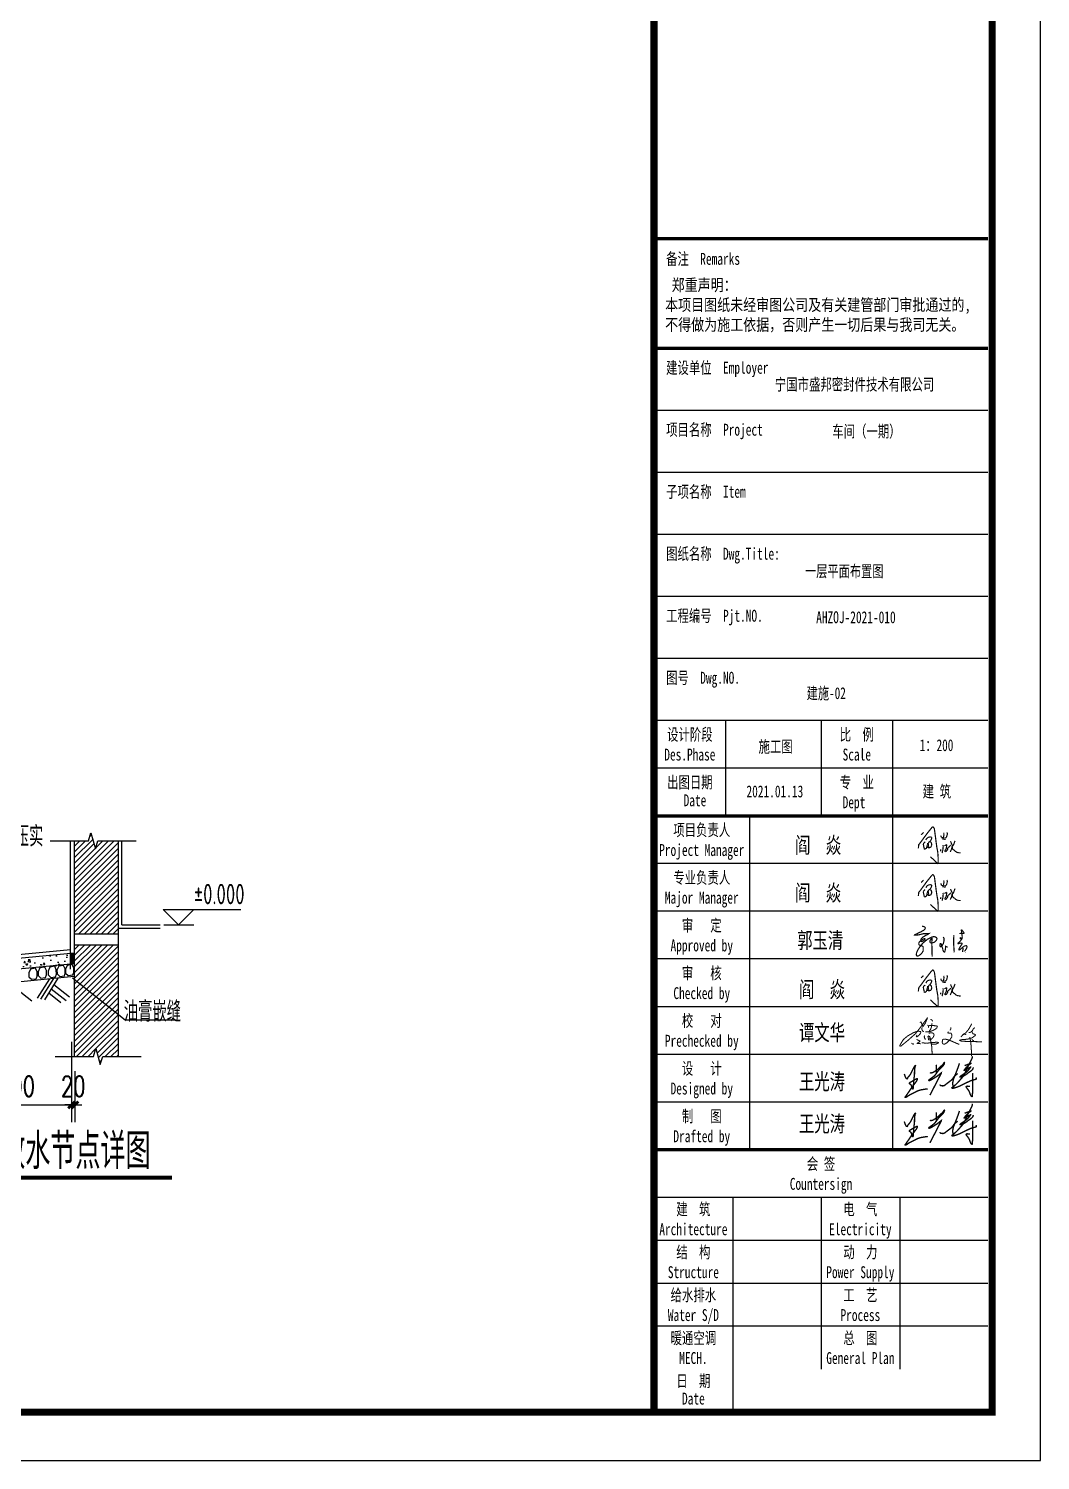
# Model space of a CAD drawing. Extents: x -89996 to 1006241, y -2176 to 440573.
# Drawn here: x 208965 to 238643, y 190896 to 232896 of the extents above; entities that cross this region are included whole.
import ezdxf
from ezdxf.enums import TextEntityAlignment as Align

# ---------------------------------------------------------------- set-up
doc = ezdxf.new("R2010")
doc.units = 0
doc.header["$LTSCALE"] = 1000
doc.header["$MEASUREMENT"] = 0
for name, color, linetype in [('002', 3, 'Continuous'), ('AXIS', 3, 'Continuous'), ('PUB_TITLE', 4, 'Continuous'), ('TEXT', 7, 'Continuous'), ('图框文字', 120, 'Continuous')]:
    doc.layers.add(name, color=color, linetype=linetype)
doc.styles.add('_gyy_title_ST', font='', dxfattribs={"width": 0.8})
doc.styles.add('_TCH_DIM_T3', font='SIMPLEX', dxfattribs={"width": 0.705882, "bigfont": 'GBCBIG'})
doc.styles.add('TSSD_Norm', font='tssdeng.shx', dxfattribs={"bigfont": 'hztxt.shx'})
doc.styles.get('_gyy_title_ST').set_extended_font_data('SimSun')
doc.dimstyles.new('TCH-200-1', dxfattribs={"dimtxt": 595, "dimasz": 200, "dimexe": 500, "dimexo": 600, "dimgap": 252.5, "dimtad": 1, "dimdec": 0, "dimzin": 0, "dimdsep": 46, "dimtxsty": '_TCH_DIM_T3', "dimblk": 'ARCHTICK', "dimcen": 0.09, "dimclrd": 3, "dimclre": 3, "dimclrt": 7, "dimazin": 2, "dimtfac": 1, "dimtdec": 0, "dimtix": 1, "dimtmove": 2, "dimatfit": 3, "dimfxl": 0, "dimtolj": 1, "dimtzin": 0, "dimarcsym": 0})

# ---------------------------------------------------------------- blocks, each defined once
blk = doc.blocks.new('_ArchTick')
at = {"color": 0, "linetype": 'ByBlock', "const_width": 0.4}
blk.add_lwpolyline([(-0.5, -0.5), (0.5, 0.5)], dxfattribs=at)
blk = doc.blocks.new('*D216')
at = {"color": 3, "linetype": 'ByBlock', "lineweight": -2, "transparency": 16777216}
for p, q in [((207000, 203169), (207000, 200821)), ((210223, 203169), (210223, 200821)), ((207000, 201321), (210223, 201321))]:
    blk.add_line(p, q, dxfattribs=at)
at = {"layer": 'Defpoints', "color": 0, "linetype": 'ByBlock', "transparency": 16777216}
for p in [(207000, 203769), (210223, 203769), (210223, 201321)]:
    blk.add_point(p, dxfattribs=at)
at = {"color": 3, "linetype": 'ByBlock', "lineweight": -2, "transparency": 16777216, "xscale": 200, "yscale": 200, "zscale": 200, "rotation": 180}
blk.add_blockref('_ArchTick', (207000, 201321), dxfattribs=at)
at = {"color": 3, "linetype": 'ByBlock', "lineweight": -2, "transparency": 16777216, "xscale": 200, "yscale": 200, "zscale": 200}
blk.add_blockref('_ArchTick', (210223, 201321), dxfattribs=at)
at = {"color": 7, "linetype": 'ByBlock', "transparency": 16777216, "insert": (208611, 201871), "char_height": 595, "attachment_point": 5, "style": '_TCH_DIM_T3'}
blk.add_mtext('\\A1;800', dxfattribs=at)
blk = doc.blocks.new('*D217')
at = {"layer": 'AXIS', "color": 3, "lineweight": -2, "transparency": 16777216}
for p, q in [((210223, 202314), (210223, 200821)), ((210321, 202314), (210321, 200821)), ((210223, 201321), (210023, 201321)), ((210321, 201321), (210223, 201321)), ((210321, 201321), (210521, 201321))]:
    blk.add_line(p, q, dxfattribs=at)
at = {"layer": 'Defpoints', "color": 0, "transparency": 16777216}
for p in [(210223, 202914), (210321, 202914), (210223, 201321)]:
    blk.add_point(p, dxfattribs=at)
at = {"layer": 'AXIS', "color": 3, "lineweight": -2, "transparency": 16777216, "xscale": 200, "yscale": 200, "zscale": 200}
blk.add_blockref('_ArchTick', (210223, 201321), dxfattribs=at)
at = {"layer": 'AXIS', "color": 3, "lineweight": -2, "transparency": 16777216, "xscale": 200, "yscale": 200, "zscale": 200, "rotation": 180}
blk.add_blockref('_ArchTick', (210321, 201321), dxfattribs=at)
at = {"layer": 'AXIS', "color": 7, "transparency": 16777216, "insert": (210272, 201871), "char_height": 595, "attachment_point": 5, "style": '_TCH_DIM_T3'}
blk.add_mtext('\\A1;20', dxfattribs=at)
blk = doc.blocks.new('asdf')
at = {"color": 2, "lineweight": 25, "const_width": 25}
for points in [[(2531310, 1895199), (2531428, 1895348)], [(2531428, 1895348), (2531455, 1895365)], [(2531455, 1895365), (2531480, 1895318)], [(2531180, 1895021), (2531310, 1895199)], [(2531201, 1895196), (2531253, 1895242)], [(2531288, 1895046), (2531245, 1895006)], [(2531301, 1895084), (2531314, 1895109)], [(2531314, 1895109), (2531322, 1895121)], [(2531322, 1895121), (2531341, 1895136)], [(2531341, 1895136), (2531372, 1895148)], [(2531345, 1894996), (2531367, 1895042)], [(2531367, 1895042), (2531382, 1895054)], [(2531372, 1895148), (2531403, 1895151)], [(2531382, 1895054), (2531401, 1895042)], [(2531407, 1895082), (2531389, 1895056)], [(2531401, 1895042), (2531414, 1895027)], [(2531403, 1895151), (2531421, 1895140)], [(2531423, 1895114), (2531407, 1895082)], [(2531421, 1895140), (2531423, 1895114)], [(2531480, 1895318), (2531529, 1894945)], [(2531612, 1895178), (2531630, 1895135)], [(2531630, 1895135), (2531645, 1895132)], [(2531645, 1895132), (2531659, 1895133)], [(2531658, 1895106), (2531656, 1895092)], [(2531671, 1895149), (2531658, 1895106)], [(2531671, 1895106), (2531703, 1895096)], [(2531681, 1895194), (2531671, 1895149)], [(2531677, 1895238), (2531681, 1895194)], [(2531712, 1895127), (2531687, 1895132)], [(2531703, 1895096), (2531716, 1895110)], [(2531734, 1895144), (2531712, 1895127)], [(2531744, 1895184), (2531734, 1895144)], [(2531740, 1895244), (2531751, 1895233)], [(2531751, 1895205), (2531744, 1895184)], [(2531751, 1895233), (2531751, 1895205)], [(2531817, 1895058), (2531855, 1894974)], [(2531912, 1895067), (2531878, 1894974)], [(2531144, 1894910), (2531152, 1894991)], [(2531152, 1894991), (2531180, 1895021)], [(2531245, 1895006), (2531261, 1894932)], [(2531261, 1894932), (2531271, 1894889)], [(2531271, 1894889), (2531288, 1894893)], [(2531288, 1894893), (2531319, 1894920)], [(2531319, 1894920), (2531321, 1894951)], [(2531321, 1894951), (2531334, 1894984)], [(2531338, 1894938), (2531326, 1894956)], [(2531334, 1894984), (2531336, 1895022)], [(2531346, 1894925), (2531338, 1894938)], [(2531339, 1894936), (2531360, 1894945)], [(2531387, 1894925), (2531346, 1894925)], [(2531360, 1894945), (2531351, 1894996)], [(2531409, 1894940), (2531387, 1894925)], [(2531421, 1894971), (2531409, 1894940)], [(2531414, 1895027), (2531422, 1895000)], [(2531422, 1895000), (2531421, 1894971)], [(2531529, 1894945), (2531550, 1894833)], [(2531550, 1894833), (2531558, 1894732)], [(2531610, 1894887), (2531611, 1894847)], [(2531658, 1894880), (2531641, 1894811)], [(2531664, 1894948), (2531658, 1894880)], [(2531661, 1894978), (2531664, 1894948)], [(2531690, 1894965), (2531741, 1894991)], [(2531728, 1894906), (2531694, 1894847)], [(2531694, 1894847), (2531720, 1894839)], [(2531720, 1894839), (2531758, 1894885)], [(2531741, 1894991), (2531728, 1894906)], [(2531758, 1894919), (2531804, 1894953)], [(2531758, 1894885), (2531758, 1894919)], [(2531804, 1894953), (2531821, 1894982)], [(2531835, 1894880), (2531810, 1894836)], [(2531845, 1894919), (2531835, 1894880)], [(2531855, 1894974), (2531845, 1894919)], [(2531855, 1894949), (2531853, 1894942)], [(2531853, 1894942), (2531864, 1894888)], [(2531878, 1894974), (2531855, 1894949)], [(2531862, 1894897), (2531907, 1894859)], [(2531907, 1894859), (2531945, 1894828)], [(2531945, 1894828), (2531993, 1894816)], [(2531993, 1894816), (2532034, 1894816)], [(2531555, 1894585), (2531397, 1894735)], [(2531558, 1894626), (2531555, 1894585)], [(2531558, 1894732), (2531558, 1894626)]]:
    blk.add_lwpolyline(points, dxfattribs=at)
blk = doc.blocks.new('wfadf')
at = {"color": 2, "lineweight": 25, "const_width": 25}
for points in [[(2531221, 1893280), (2531268, 1893267), (2531280, 1893258), (2531285, 1893250), (2531289, 1893239), (2531287, 1893226), (2531279, 1893214), (2531266, 1893200), (2531240, 1893184), (2531192, 1893157), (2531155, 1893142), (2531122, 1893123), (2531089, 1893107), (2531063, 1893096), (2531061, 1893091), (2531109, 1893090), (2531136, 1893095), (2531162, 1893099), (2531182, 1893103), (2531204, 1893109), (2531229, 1893116), (2531261, 1893123), (2531306, 1893123), (2531348, 1893125), (2531368, 1893126), (2531354, 1893113), (2531289, 1893081), (2531258, 1893060), (2531236, 1893048), (2531213, 1893026), (2531203, 1893014), (2531197, 1892999), (2531197, 1892980), (2531197, 1892967), (2531201, 1892959), (2531209, 1892956), (2531223, 1892960), (2531255, 1892976), (2531265, 1892983), (2531278, 1892994), (2531283, 1893005), (2531283, 1893010), (2531280, 1893016), (2531268, 1893016), (2531256, 1893014), (2531231, 1892999), (2531206, 1892983), (2531187, 1892967), (2531163, 1892946), (2531155, 1892932), (2531152, 1892912), (2531156, 1892892), (2531169, 1892880), (2531194, 1892873), (2531218, 1892866), (2531239, 1892852), (2531246, 1892838), (2531245, 1892809), (2531246, 1892782), (2531243, 1892758), (2531229, 1892732), (2531210, 1892706), (2531188, 1892686), (2531165, 1892668), (2531149, 1892657), (2531130, 1892654), (2531116, 1892655), (2531107, 1892664), (2531102, 1892674), (2531102, 1892689), (2531104, 1892708), (2531111, 1892733), (2531129, 1892774), (2531149, 1892807), (2531168, 1892837), (2531190, 1892865), (2531212, 1892893), (2531255, 1892938), (2531298, 1892974), (2531333, 1893002), (2531366, 1893021), (2531413, 1893044), (2531436, 1893054), (2531455, 1893058), (2531478, 1893058), (2531506, 1893051), (2531525, 1893038), (2531531, 1893026), (2531534, 1893013), (2531528, 1892997), (2531522, 1892981), (2531502, 1892960), (2531479, 1892944), (2531442, 1892928), (2531413, 1892927), (2531395, 1892933), (2531387, 1892949), (2531386, 1892964), (2531390, 1892977), (2531398, 1892992), (2531412, 1893015), (2531422, 1893021), (2531431, 1893022), (2531425, 1892920), (2531430, 1892817), (2531432, 1892667), (2531432, 1892642)], [(2531661, 1893048), (2531679, 1893035), (2531682, 1893015), (2531680, 1892967), (2531667, 1892912), (2531644, 1892876), (2531631, 1892856), (2531618, 1892849), (2531606, 1892849), (2531599, 1892860), (2531598, 1892890), (2531603, 1892914), (2531616, 1892915), (2531626, 1892898), (2531636, 1892856), (2531655, 1892804), (2531659, 1892776), (2531664, 1892764), (2531672, 1892749), (2531680, 1892740), (2531686, 1892737), (2531691, 1892736), (2531697, 1892739), (2531704, 1892762), (2531713, 1892817), (2531715, 1892846), (2531715, 1892856), (2531741, 1892842), (2531758, 1892842)], [(2531889, 1893096), (2531883, 1892990), (2531884, 1892899), (2531891, 1892801), (2531895, 1892727)], [(2531999, 1892940), (2531975, 1892927)], [(2532033, 1892977), (2531999, 1892940)], [(2532003, 1893125), (2532035, 1893127)], [(2532019, 1893041), (2532060, 1893017)], [(2532020, 1893041), (2532019, 1893034), (2532020, 1893030), (2532021, 1893025), (2532022, 1893021), (2532024, 1893017), (2532028, 1893015), (2532030, 1893014), (2532052, 1893011), (2532057, 1893011)], [(2532060, 1893017), (2532033, 1892977)], [(2532035, 1893127), (2532056, 1893125)], [(2532045, 1893207), (2532044, 1893200)], [(2532044, 1893200), (2532056, 1893113)], [(2532059, 1893195), (2532045, 1893207)], [(2532056, 1893125), (2532090, 1893125)], [(2532056, 1893113), (2532062, 1893074)], [(2532064, 1893030), (2532057, 1893011)], [(2532075, 1893175), (2532059, 1893195)], [(2532062, 1893074), (2532064, 1893030)], [(2532091, 1893154), (2532075, 1893175)], [(2532090, 1893125), (2532105, 1893125)], [(2532105, 1893125), (2532091, 1893154)], [(2531975, 1892927), (2531970, 1892912)], [(2531970, 1892912), (2531986, 1892913)], [(2531986, 1892913), (2531999, 1892914)], [(2531992, 1892787), (2531992, 1892776)], [(2531992, 1892776), (2531999, 1892774)], [(2531996, 1892806), (2531992, 1892787)], [(2532021, 1892847), (2531996, 1892806)], [(2531999, 1892914), (2532006, 1892916)], [(2531999, 1892774), (2532017, 1892789)], [(2532006, 1892916), (2532021, 1892922)], [(2532017, 1892789), (2532063, 1892827)], [(2532021, 1892922), (2532026, 1892925)], [(2532055, 1892899), (2532021, 1892847)], [(2532026, 1892925), (2532030, 1892927)], [(2532030, 1892927), (2532039, 1892927)], [(2532039, 1892927), (2532055, 1892923)], [(2532055, 1892923), (2532063, 1892920)], [(2532064, 1892913), (2532055, 1892899)], [(2532063, 1892920), (2532064, 1892913)], [(2532063, 1892827), (2532100, 1892857)], [(2532085, 1892819), (2532074, 1892766), (2532074, 1892741), (2532074, 1892734)], [(2532100, 1892857), (2532115, 1892866)], [(2532119, 1892759), (2532108, 1892755)], [(2532115, 1892866), (2532132, 1892870)], [(2532129, 1892774), (2532119, 1892759)], [(2532133, 1892737), (2532125, 1892733)], [(2532150, 1892805), (2532129, 1892774)], [(2532132, 1892870), (2532148, 1892870)], [(2532148, 1892870), (2532160, 1892865)], [(2532164, 1892834), (2532150, 1892805)], [(2532160, 1892865), (2532166, 1892855)], [(2532166, 1892855), (2532164, 1892834)]]:
    blk.add_lwpolyline(points, dxfattribs=at)
blk = doc.blocks.new('zsdgs dfg')
at = {"layer": '002', "color": 2, "const_width": 30}
for points in [[(6512232.28, 493974.28), (6512075, 493756.04)], [(6512165.4, 493809.16), (6512232.28, 493974.28)], [(6511803.16, 493523.72), (6511868.12, 493553.16)], [(6511868.12, 493553.16), (6511964.6, 493576.84)], [(6511949.08, 493590.92), (6511876.28, 493502.28)], [(6512075, 493756.04), (6511949.08, 493590.92)], [(6511964.6, 493576.84), (6512035.32, 493565)], [(6512004.12, 493822.92), (6512039.64, 493850.44)], [(6512039.32, 493549.32), (6512017.56, 493502.12)], [(6512035.32, 493565), (6512039.32, 493549.32)], [(6512039.64, 493850.44), (6512094.68, 493706.92)], [(6512071.8, 493689), (6512063.96, 493636.04)], [(6512063.96, 493636.04), (6512071, 493603.4)], [(6512071, 493603.4), (6512084.92, 493583.88)], [(6512084.92, 493583.88), (6512112.92, 493564.52)], [(6512094.68, 493706.92), (6512165.4, 493809.16)], [(6512112.92, 493564.52), (6512126.2, 493566.76)], [(6512196.28, 493559.88), (6512163.96, 493561.16)], [(6512278.36, 493561.16), (6512196.28, 493559.88)], [(6512231, 493757.64), (6512259.64, 493726.44)], [(6512259.64, 493726.44), (6512253.4, 493699.08)], [(6512253.4, 493699.08), (6512255.96, 493674.28)], [(6512264.6, 493732.68), (6512290.68, 493743.88)], [(6512315.64, 493627.08), (6512270.84, 493563.56)], [(6512351.64, 493583.56), (6512278.36, 493561.16)], [(6512290.68, 493743.88), (6512379, 493742.6)], [(6512341.72, 493685.48), (6512315.64, 493627.08)], [(6512318.04, 493920.36), (6512376.6, 493889.32)], [(6512361.56, 493807.24), (6512341.72, 493685.48)], [(6512442.52, 493625.8), (6512351.64, 493583.56)], [(6512377.72, 493878.12), (6512366.52, 493864.52)], [(6512376.6, 493889.32), (6512377.72, 493878.12)], [(6512379, 493742.6), (6512497.24, 493730.28)], [(6512494.68, 493663.08), (6512442.52, 493625.8)], [(6512507.16, 493692.84), (6512494.68, 493663.08)], [(6512497.24, 493730.28), (6512520.76, 493714.12)], [(6512520.76, 493714.12), (6512507.16, 493692.84)], [(6512843.96, 493563.88), (6512812.44, 493531.24)], [(6512909.24, 493631.88), (6512880.44, 493599.08)], [(6512906.52, 493688.04), (6512909.24, 493631.88)], [(6513416.76, 493617.16), (6513340.12, 493524.52)], [(6513453.08, 493675.72), (6513416.76, 493617.16)], [(6513425.08, 493534.6), (6513477.56, 493540.52)], [(6513519.64, 493794.6), (6513453.08, 493675.72)], [(6513477.56, 493540.52), (6513531.96, 493586.92)], [(6513523.96, 493564.84), (6513544.12, 493504.36)], [(6513531.96, 493586.92), (6513568.28, 493649.48)], [(6513568.28, 493649.48), (6513604.6, 493679.72)], [(6511421.56, 493152.04), (6511447.16, 493205.16)], [(6511423.64, 493140.2), (6511421.56, 493152.04)], [(6511451.16, 493138.28), (6511423.64, 493140.2)], [(6511447.16, 493205.16), (6511490.52, 493277.96)], [(6511502.2, 493181.48), (6511451.16, 493138.28)], [(6511490.52, 493277.96), (6511531.8, 493338.92)], [(6511659.64, 493309.32), (6511502.2, 493181.48)], [(6511531.8, 493338.92), (6511657.72, 493443.08)], [(6511657.72, 493443.08), (6511803.16, 493523.72)], [(6511771.8, 493409.64), (6511659.64, 493309.32)], [(6511765.72, 493230.76), (6511799, 493199.88)], [(6511876.28, 493502.28), (6511771.8, 493409.64)], [(6511799, 493199.88), (6511836.12, 493206.12)], [(6511899.64, 493409.64), (6511911.48, 493443.08)], [(6511942.84, 493421.48), (6511899.64, 493409.64)], [(6511911.48, 493443.08), (6511929.08, 493464.68)], [(6511911.48, 493335.72), (6512020.12, 493283.88)], [(6512020.12, 493283.88), (6511916.44, 493217.32)], [(6511916.44, 493217.32), (6511978.2, 493221)], [(6512017.56, 493502.12), (6511942.84, 493421.48)], [(6511978.2, 493221), (6512030.04, 493211.08)], [(6512056.92, 493242.92), (6512190.68, 493224.84)], [(6512142.84, 493452.04), (6512135.32, 493409.64)], [(6512135.32, 493409.64), (6512146.52, 493373.48)], [(6512146.52, 493373.48), (6512163.96, 493341)], [(6512163.96, 493341), (6512186.52, 493344.84)], [(6512190.68, 493224.84), (6512346.36, 493242.92)], [(6512261.4, 493437.16), (6512238.84, 493437.16)], [(6512238.84, 493437.16), (6512247.64, 493407.24)], [(6512247.64, 493407.24), (6512247.64, 493365.96)], [(6512247.64, 493365.96), (6512277.56, 493368.52)], [(6512255.16, 493351.08), (6512278.84, 493368.52)], [(6512256.44, 493322.28), (6512255.16, 493351.08)], [(6512273.88, 493321.16), (6512256.44, 493322.28)], [(6512306.36, 493410.92), (6512261.4, 493437.16)], [(6512265.08, 493520.68), (6512357.56, 493529.48)], [(6512320.12, 493327.4), (6512273.88, 493321.16)], [(6512277.56, 493368.52), (6512312.6, 493371.08)], [(6512278.84, 493368.52), (6512305.08, 493392.2)], [(6512305.08, 493392.2), (6512306.36, 493410.92)], [(6512312.6, 493371.08), (6512327.48, 493361)], [(6512327.48, 493361), (6512313.88, 493329.8)], [(6512313.88, 493329.8), (6512325.08, 493287.4)], [(6512352.44, 493358.6), (6512320.12, 493327.4)], [(6512325.08, 493287.4), (6512350.2, 493145.16)], [(6512378.2, 493201), (6512340.28, 493210.92)], [(6512346.36, 493242.92), (6512505.88, 493256.84)], [(6512350.2, 493145.16), (6512366.2, 492891.72)], [(6512396.12, 493397.16), (6512352.44, 493358.6)], [(6512357.56, 493529.48), (6512379.96, 493521.96)], [(6512463.96, 493194.92), (6512378.2, 493201)], [(6512379.96, 493521.96), (6512403.64, 493508.2)], [(6512418.68, 493457.16), (6512396.12, 493397.16)], [(6512403.64, 493508.2), (6512422.36, 493478.28)], [(6512422.36, 493478.28), (6512418.68, 493457.16)], [(6512531.8, 493230.92), (6512463.96, 493194.92)], [(6512505.88, 493256.84), (6512559.8, 493240.84)], [(6512559.8, 493240.84), (6512531.8, 493230.92)], [(6512656.6, 493254.76), (6512663, 493286.28)], [(6512665.4, 493230.92), (6512656.6, 493254.76)], [(6512663, 493286.28), (6512665.4, 493325.16)], [(6512665.4, 493325.16), (6512690.52, 493345.32)], [(6512674.2, 493212.04), (6512665.4, 493230.92)], [(6512696.92, 493198.28), (6512674.2, 493212.04)], [(6512690.52, 493345.32), (6512733.24, 493345.32)], [(6512718.2, 493198.28), (6512696.92, 493198.28)], [(6512743.32, 493207.08), (6512718.2, 493198.28)], [(6512733.24, 493345.32), (6512792.44, 493336.52)], [(6512798.68, 493243.56), (6512743.32, 493207.08)], [(6512792.44, 493336.52), (6512889.24, 493305.16)], [(6512846.52, 493291.24), (6512798.68, 493243.56)], [(6512812.44, 493531.24), (6512850.2, 493522.44)], [(6512877.88, 493323.88), (6512846.52, 493291.24)], [(6512850.2, 493522.44), (6512925.56, 493513.64)], [(6512913.08, 493376.68), (6512877.88, 493323.88)], [(6512889.24, 493305.16), (6513123, 493203.24)], [(6512938.2, 493413.16), (6512913.08, 493376.68)], [(6512925.56, 493513.64), (6512929.4, 493493.64)], [(6512929.4, 493493.64), (6512938.2, 493453.32)], [(6512938.2, 493453.32), (6512938.2, 493413.16)], [(6513123, 493203.24), (6513158.2, 493193.32)], [(6513227.48, 493330.92), (6513154.84, 493308.68)], [(6513154.84, 493308.68), (6513225.4, 493284.52)], [(6513200.92, 493405.48), (6513281.72, 493502.28)], [(6513265.56, 493473.96), (6513200.92, 493405.48)], [(6513225.4, 493284.52), (6513356.6, 493280.52)], [(6513386.84, 493342.92), (6513227.48, 493330.92)], [(6513340.12, 493524.52), (6513265.56, 493473.96)], [(6513281.72, 493502.28), (6513356.28, 493478.12)], [(6513356.6, 493280.52), (6513816.44, 493266.28)], [(6513517.88, 493377.32), (6513386.84, 493342.92)], [(6513457.4, 493407.08), (6513491.64, 493237.8)], [(6513491.64, 493237.8), (6513509.88, 492967.08)], [(6513614.68, 493447.88), (6513517.88, 493377.32)], [(6513566.36, 493298.6), (6513517.88, 493337)], [(6513544.12, 493504.36), (6513612.76, 493484.04)], [(6513582.52, 493274.44), (6513566.36, 493298.6)], [(6513816.44, 493266.28), (6513582.52, 493274.44)], [(6513612.76, 493484.04), (6513632.92, 493472.04)], [(6513632.92, 493472.04), (6513614.68, 493447.88)], [(6513509.88, 492967.08), (6513509.88, 492854.28)]]:
    blk.add_lwpolyline(points, dxfattribs=at)
blk = doc.blocks.new('A$C64BF1F61')
at = {"color": 2, "lineweight": 25, "const_width": 50}
for points in [[(23, 882), (34, 855), (43, 833), (50, 814), (56, 799), (60, 787), (64, 777), (67, 768), (70, 760), (73, 754), (76, 747), (79, 741), (83, 735), (86, 730), (90, 726), (94, 721), (99, 717), (103, 714), (108, 710), (113, 708), (117, 705), (122, 704), (126, 703), (130, 703), (133, 704), (136, 705), (139, 708), (141, 711), (143, 715), (144, 719), (146, 723), (148, 728), (149, 733), (151, 738), (154, 743), (156, 748), (159, 754), (163, 759), (167, 765), (172, 772), (177, 778), (183, 785), (190, 793), (197, 801), (205, 810), (212, 819), (220, 828), (227, 837), (234, 847), (241, 857), (247, 867), (253, 877), (259, 888), (265, 899), (271, 910), (276, 921), (282, 933), (288, 945), (295, 957), (301, 970), (308, 983), (315, 996), (322, 1009), (329, 1023), (336, 1036), (343, 1050), (350, 1063), (357, 1077), (363, 1090), (370, 1102), (376, 1114), (382, 1126), (388, 1136), (394, 1145), (399, 1154), (404, 1161), (408, 1168), (413, 1173), (417, 1178), (420, 1182), (423, 1185), (426, 1188), (428, 1189), (431, 1191), (432, 1191), (434, 1192), (435, 1191), (436, 1191), (437, 1190), (437, 1190), (437, 1189), (437, 1188), (437, 1186), (437, 1185), (436, 1183), (435, 1181), (434, 1178), (433, 1175), (432, 1171), (430, 1167), (428, 1162), (427, 1157), (425, 1151), (423, 1145), (421, 1138), (420, 1131), (418, 1123), (416, 1115), (415, 1107), (413, 1098), (412, 1089), (410, 1079), (409, 1070), (408, 1060), (406, 1050), (405, 1040), (404, 1030), (403, 1021), (403, 1011), (402, 1001), (402, 992), (401, 983), (401, 975), (401, 966), (400, 958), (400, 950), (400, 942), (400, 933), (400, 925), (400, 917), (400, 908), (400, 899), (400, 890), (400, 880), (399, 869), (398, 858), (397, 847), (396, 834), (395, 821), (393, 807), (391, 792), (389, 776), (387, 760), (385, 742), (382, 723), (380, 704), (378, 684), (375, 663), (373, 642), (371, 622), (369, 603), (368, 584), (366, 567), (365, 552), (365, 538), (364, 525), (364, 513), (363, 503), (363, 493), (363, 483), (362, 474), (362, 465), (362, 457), (361, 448), (361, 440), (360, 432), (360, 424), (359, 417), (359, 410), (359, 404), (358, 398), (358, 392), (357, 387), (357, 382), (357, 377), (356, 373), (356, 369), (355, 366), (355, 363), (355, 360), (354, 358), (354, 355), (353, 353), (352, 350), (351, 347), (350, 345), (349, 342), (348, 339), (346, 337), (344, 335), (342, 333), (340, 332), (337, 332), (334, 332), (331, 334), (327, 336), (324, 338), (320, 341), (317, 345), (314, 348), (311, 352), (308, 356), (306, 359), (304, 363), (303, 367), (301, 372), (300, 377), (298, 383), (297, 390), (296, 398), (294, 406), (293, 415), (291, 424), (290, 432), (288, 441), (286, 449), (284, 456), (282, 463), (280, 468), (278, 473), (276, 477), (273, 481), (270, 484), (268, 487), (265, 490), (262, 493), (259, 496), (255, 498), (252, 501), (248, 504), (245, 506), (241, 509), (237, 512), (233, 514), (229, 517), (225, 519), (222, 522), (219, 525), (216, 528), (214, 531), (213, 535), (213, 539), (213, 542), (215, 547), (218, 551), (222, 556), (228, 561), (234, 567), (243, 573), (252, 579), (263, 586), (275, 593), (288, 600), (301, 607), (314, 614), (327, 621), (339, 628), (350, 634), (361, 640), (371, 646), (380, 651), (389, 656), (399, 662), (408, 667), (417, 672), (426, 677), (435, 682), (445, 687), (454, 692), (463, 696), (471, 700), (478, 703), (485, 706), (491, 708), (495, 709), (499, 709), (502, 708), (504, 707), (505, 704), (505, 700), (505, 695), (503, 688), (501, 681), (499, 672), (495, 663), (491, 653), (486, 643), (481, 632), (475, 620), (467, 609), (460, 597), (451, 586), (443, 574), (433, 562), (424, 550), (414, 537), (404, 525), (394, 512), (384, 499), (374, 486), (364, 474), (354, 461), (344, 448), (335, 436), (326, 423), (317, 411), (309, 399), (300, 386), (291, 372), (281, 357), (270, 341), (258, 323), (244, 302), (229, 280), (212, 255), (194, 229), (176, 203), (158, 178), (141, 153), (125, 131), (111, 111), (99, 94), (89, 80), (82, 68), (75, 59), (70, 52), (66, 47), (63, 42), (61, 39), (59, 36), (57, 33), (56, 31), (55, 30), (55, 28), (56, 27), (57, 26), (59, 26), (62, 25), (66, 25), (70, 25), (75, 25), (80, 26), (85, 27), (91, 28), (96, 30), (102, 32), (107, 35), (112, 39), (117, 42), (122, 46), (128, 50), (133, 54), (139, 59), (144, 63), (150, 67), (156, 71), (163, 76), (169, 80), (176, 85), (183, 89), (190, 93), (198, 98), (206, 102), (215, 107), (223, 112), (233, 117), (242, 122), (252, 127), (263, 132), (274, 137), (285, 143), (297, 149), (309, 155), (322, 161), (335, 167), (348, 174), (361, 181), (375, 188), (389, 196), (403, 203), (417, 211), (431, 218), (444, 226), (457, 232), (469, 239), (481, 245), (492, 250), (503, 255), (513, 260), (524, 264), (534, 268), (545, 272), (555, 275), (566, 279), (578, 282), (590, 286), (602, 289), (614, 292), (627, 295), (640, 298), (654, 301), (667, 303), (681, 306), (695, 308), (708, 310), (722, 312), (734, 314), (746, 316), (758, 318), (768, 320), (778, 322), (788, 323), (796, 325), (805, 326), (813, 328), (821, 328), (829, 329), (838, 329), (846, 329), (854, 329), (861, 327), (868, 325), (873, 321), (877, 316), (879, 310)], [(961, 926), (988, 922), (1013, 922), (1034, 924), (1052, 928), (1069, 934), (1083, 941), (1096, 948), (1108, 956), (1119, 963), (1130, 969), (1140, 975), (1150, 981), (1159, 987), (1168, 993), (1177, 998), (1186, 1004), (1195, 1010), (1205, 1017), (1214, 1023), (1222, 1030), (1231, 1037), (1240, 1044), (1248, 1051), (1257, 1059), (1265, 1066), (1272, 1074), (1280, 1081), (1288, 1089), (1297, 1098), (1306, 1106), (1315, 1115), (1325, 1124), (1337, 1134), (1348, 1144), (1360, 1154), (1373, 1165), (1384, 1175), (1396, 1185), (1407, 1194), (1416, 1203), (1425, 1212), (1432, 1220), (1438, 1227), (1444, 1234), (1449, 1241), (1453, 1248), (1457, 1254), (1461, 1261), (1465, 1267), (1469, 1273), (1473, 1279), (1477, 1284), (1481, 1289), (1484, 1294), (1488, 1297), (1491, 1300), (1494, 1302), (1496, 1302), (1498, 1301), (1499, 1300), (1500, 1297), (1501, 1292), (1500, 1287), (1499, 1280), (1497, 1272), (1494, 1262), (1490, 1252), (1485, 1240), (1479, 1228), (1471, 1214), (1461, 1200), (1450, 1185), (1437, 1170), (1422, 1154), (1406, 1138), (1390, 1121), (1373, 1105), (1356, 1089), (1340, 1073), (1324, 1057), (1310, 1042), (1296, 1027), (1283, 1012), (1271, 998), (1260, 984), (1249, 970), (1239, 956), (1229, 942), (1219, 927), (1209, 913), (1198, 899), (1188, 884), (1177, 870), (1166, 856), (1154, 842), (1141, 828), (1127, 814), (1113, 801), (1098, 788), (1082, 775), (1067, 763), (1052, 752), (1037, 741), (1022, 731), (1008, 721), (995, 712), (983, 704), (972, 696), (961, 688), (952, 681), (944, 675), (937, 668), (931, 662), (927, 657), (924, 652), (922, 647), (922, 644), (924, 641), (927, 639), (931, 638), (937, 638), (945, 639), (954, 641), (963, 644), (974, 647), (985, 652), (996, 657), (1007, 662), (1018, 668), (1029, 674), (1040, 681), (1052, 688), (1063, 695), (1076, 703), (1088, 711), (1102, 720), (1116, 729), (1131, 738), (1147, 748), (1163, 758), (1179, 767), (1194, 777), (1210, 787), (1224, 797), (1238, 806), (1251, 816), (1264, 825), (1276, 834), (1287, 843), (1298, 851), (1308, 860), (1318, 868), (1328, 876), (1337, 883), (1346, 891), (1355, 898), (1363, 905), (1370, 911), (1376, 917), (1382, 922), (1386, 925), (1385, 918), (1372, 891), (1343, 833), (1293, 736), (1217, 589), (1110, 382), (966, 106)], [(1187, 1218), (1191, 1211), (1195, 1202), (1198, 1192), (1200, 1182), (1202, 1171), (1203, 1159), (1204, 1148), (1204, 1136), (1205, 1125), (1205, 1114), (1205, 1103), (1205, 1093), (1205, 1082), (1205, 1071), (1204, 1060), (1204, 1048), (1203, 1036), (1203, 1022), (1202, 1007), (1201, 991), (1200, 971), (1199, 949), (1197, 923), (1196, 894)], [(2526, 1534), (2524, 1510), (2519, 1485), (2511, 1459), (2500, 1432), (2488, 1404), (2474, 1376), (2460, 1349), (2445, 1321), (2431, 1294), (2418, 1267), (2405, 1241), (2392, 1215), (2379, 1189), (2367, 1163), (2355, 1137), (2343, 1112), (2331, 1086), (2320, 1061), (2308, 1037), (2297, 1013), (2287, 991), (2278, 971), (2269, 952), (2261, 935), (2254, 921), (2248, 909), (2243, 899), (2238, 891), (2234, 883), (2230, 876), (2227, 870), (2223, 864), (2219, 857), (2215, 851), (2211, 844), (2206, 837), (2202, 830), (2197, 822), (2193, 815), (2188, 807), (2183, 799), (2177, 791), (2172, 784), (2167, 776), (2161, 768), (2156, 761), (2150, 754), (2144, 747), (2139, 740), (2133, 733), (2126, 727), (2120, 720), (2113, 712), (2105, 704), (2097, 694), (2087, 684), (2077, 672), (2067, 659), (2055, 644), (2042, 629), (2028, 612), (2013, 595), (1997, 578), (1980, 559), (1962, 541), (1943, 522), (1924, 504), (1905, 486), (1887, 469), (1870, 453), (1854, 439), (1841, 427), (1829, 418), (1820, 410), (1813, 404), (1808, 399), (1803, 396), (1799, 393), (1796, 391), (1792, 390), (1789, 388), (1785, 387), (1782, 385), (1778, 384), (1775, 382), (1773, 381), (1771, 379), (1769, 376), (1769, 374), (1770, 371), (1771, 368), (1773, 365), (1776, 362), (1780, 360), (1784, 358), (1789, 356), (1794, 355), (1800, 355), (1807, 356), (1814, 357), (1823, 358), (1832, 361), (1843, 363), (1855, 367), (1868, 370), (1882, 375), (1897, 379), (1911, 384), (1926, 388), (1941, 393), (1955, 398), (1968, 402), (1980, 406), (1991, 410), (2001, 414), (2010, 418), (2019, 422), (2027, 425), (2036, 429), (2045, 433), (2055, 438), (2064, 442), (2074, 447), (2085, 452), (2096, 457), (2106, 462), (2117, 468), (2128, 473), (2139, 479), (2150, 485), (2162, 491), (2173, 497), (2185, 503), (2196, 509), (2209, 515), (2221, 521), (2235, 527), (2248, 534), (2262, 540), (2275, 546), (2289, 552), (2301, 558), (2314, 564), (2325, 569), (2336, 574), (2345, 578), (2354, 583), (2363, 587), (2371, 591), (2379, 595), (2387, 599), (2395, 602), (2403, 606), (2411, 610), (2419, 614), (2428, 618), (2436, 621), (2444, 625), (2453, 628), (2461, 631), (2468, 634), (2476, 637), (2484, 640), (2492, 643), (2500, 646), (2509, 648), (2519, 651), (2530, 654), (2542, 658), (2555, 661), (2568, 664), (2582, 668), (2596, 671), (2609, 675), (2622, 678), (2634, 681), (2645, 684), (2655, 687), (2662, 692), (2667, 698), (2669, 706), (2668, 717), (2662, 732), (2652, 751)], [(2048, 1274), (2044, 1259), (2037, 1236), (2028, 1207), (2016, 1174), (2003, 1137), (1989, 1099), (1975, 1061), (1961, 1023), (1947, 989), (1935, 957), (1922, 926), (1911, 898), (1900, 871), (1889, 845), (1879, 820), (1869, 795), (1860, 770), (1850, 745), (1842, 721), (1834, 697), (1826, 673), (1820, 650), (1814, 628), (1810, 606), (1807, 585), (1804, 565), (1803, 545), (1803, 527), (1803, 510), (1804, 493), (1806, 478), (1808, 464), (1810, 451), (1813, 439), (1817, 427), (1821, 416), (1827, 405), (1833, 394), (1840, 383), (1848, 371)], [(2241, 1187), (2256, 1194), (2271, 1200), (2286, 1206), (2302, 1212), (2318, 1218), (2335, 1224), (2352, 1231), (2370, 1237), (2388, 1244), (2406, 1250), (2423, 1257), (2438, 1263), (2452, 1268), (2463, 1272), (2471, 1274), (2475, 1274), (2475, 1272), (2471, 1268), (2464, 1262), (2454, 1254), (2441, 1245), (2428, 1235), (2413, 1224), (2398, 1212), (2383, 1199), (2368, 1186), (2353, 1172), (2339, 1159), (2325, 1145), (2312, 1132), (2300, 1119), (2289, 1106), (2278, 1094), (2268, 1083), (2259, 1072), (2251, 1062), (2244, 1054), (2238, 1045), (2232, 1038), (2228, 1032), (2224, 1027), (2222, 1022), (2220, 1019), (2219, 1017), (2220, 1015), (2222, 1015), (2225, 1015), (2230, 1017), (2236, 1019), (2244, 1022), (2253, 1026), (2263, 1031), (2274, 1036), (2286, 1041), (2298, 1048), (2311, 1054), (2325, 1061), (2339, 1068), (2353, 1075), (2366, 1083), (2380, 1090), (2393, 1098), (2406, 1105), (2418, 1113), (2429, 1120), (2438, 1127), (2447, 1133), (2453, 1138), (2458, 1141), (2460, 1141), (2460, 1139), (2458, 1133), (2453, 1124), (2445, 1112), (2435, 1098), (2423, 1081), (2410, 1064), (2396, 1046), (2381, 1028), (2366, 1011), (2351, 995), (2335, 980), (2321, 966), (2306, 954), (2291, 942), (2277, 931), (2263, 920), (2249, 910), (2236, 901), (2222, 891), (2209, 882), (2196, 873), (2184, 864), (2171, 856), (2158, 847), (2144, 838), (2131, 829), (2118, 820), (2105, 812), (2093, 803), (2083, 795), (2075, 788), (2069, 782), (2066, 777), (2066, 773), (2068, 770), (2074, 768), (2082, 767), (2092, 768), (2103, 770), (2117, 774), (2132, 778), (2148, 784), (2165, 791), (2182, 799), (2199, 807), (2217, 817), (2234, 826), (2250, 836), (2265, 845), (2280, 855), (2293, 864), (2305, 873), (2317, 882), (2328, 890), (2338, 899), (2349, 907), (2360, 915), (2371, 923), (2382, 931), (2393, 939), (2405, 946), (2416, 954), (2427, 961), (2439, 969), (2449, 977), (2460, 984), (2470, 992), (2480, 1000), (2489, 1008), (2498, 1016), (2507, 1024), (2515, 1032), (2522, 1041), (2529, 1049), (2535, 1057), (2540, 1066), (2545, 1076), (2549, 1087), (2551, 1099), (2553, 1113), (2554, 1128)], [(1323, 490), (1334, 478), (1344, 469), (1353, 462), (1362, 457), (1370, 454), (1378, 452), (1385, 450), (1391, 449), (1397, 449), (1402, 448), (1407, 448), (1412, 447), (1417, 447), (1421, 446), (1426, 446), (1430, 446), (1435, 446), (1441, 446), (1446, 446), (1452, 446), (1458, 447), (1464, 448), (1470, 449), (1477, 451), (1483, 454), (1490, 457), (1497, 460), (1504, 464), (1511, 469), (1518, 474), (1525, 479), (1532, 484), (1540, 490), (1547, 496), (1555, 503), (1564, 510), (1574, 518), (1585, 527), (1597, 537), (1611, 548), (1627, 560), (1644, 573), (1662, 587), (1681, 600), (1699, 614), (1716, 628), (1732, 641), (1747, 653), (1759, 664), (1770, 674), (1779, 684), (1786, 692), (1793, 701), (1800, 710), (1807, 719), (1813, 729), (1821, 740), (1829, 751), (1838, 763), (1847, 776), (1858, 788), (1869, 801), (1881, 814), (1894, 826), (1907, 838), (1921, 849), (1935, 860), (1948, 870), (1960, 878), (1970, 886), (1978, 891), (1983, 896)], [(2530, 912), (2533, 881), (2535, 850), (2536, 820), (2537, 791), (2537, 762), (2536, 733), (2536, 705), (2536, 678), (2535, 651), (2535, 624), (2535, 599), (2535, 574), (2535, 552), (2534, 530), (2534, 511), (2534, 494), (2534, 480), (2533, 467), (2533, 456), (2533, 446), (2532, 437), (2532, 429), (2532, 420), (2531, 411), (2531, 401), (2531, 391), (2531, 379), (2532, 368), (2532, 356), (2532, 343), (2532, 331), (2532, 319), (2532, 307), (2532, 294), (2532, 282), (2532, 270), (2532, 258), (2532, 246), (2531, 234), (2531, 222), (2530, 210), (2529, 198), (2528, 186), (2527, 174), (2526, 162), (2525, 151), (2524, 140), (2523, 130), (2522, 121), (2521, 112), (2521, 104), (2520, 97), (2520, 90), (2519, 84), (2519, 78), (2519, 73), (2519, 68), (2519, 64), (2518, 60), (2518, 57), (2517, 54), (2515, 53), (2512, 52), (2509, 52), (2505, 54), (2500, 56), (2494, 60), (2488, 65), (2481, 71), (2474, 79), (2468, 88), (2461, 99), (2455, 112), (2449, 125), (2443, 140), (2438, 156), (2432, 171), (2427, 187), (2422, 202), (2416, 216), (2411, 229), (2405, 240), (2400, 251), (2394, 261), (2389, 270), (2383, 278), (2378, 286), (2373, 294), (2367, 301), (2362, 308), (2357, 315), (2352, 321), (2347, 328), (2342, 334), (2337, 340), (2332, 346), (2327, 352), (2322, 359), (2316, 365), (2311, 371), (2307, 377), (2303, 383), (2299, 389), (2297, 396), (2295, 402), (2294, 408), (2294, 414), (2295, 419), (2298, 424), (2303, 428), (2309, 431), (2317, 433), (2327, 434), (2339, 434), (2352, 432), (2367, 431), (2384, 429), (2401, 427), (2420, 425), (2440, 424)]]:
    blk.add_lwpolyline(points, dxfattribs=at)
blk = doc.blocks.new('*U1188')
at = {"layer": 'PUB_TITLE'}
for p, q in [((-61, -23374), (-4959, -23374)), ((-61, -25892), (-4959, -25892)), ((-61, -26802), (-4959, -26802)), ((-61, -27712), (-4959, -27712)), ((-61, -28621), (-4959, -28621)), ((-61, -29531), (-4959, -29531)), ((-61, -30440), (-4959, -30440)), ((-3909, -30440), (-3909, -31840)), ((-2510, -30440), (-2510, -31840)), ((-1461, -30440), (-1461, -36738)), ((-61, -31140), (-4959, -31140)), ((-3560, -31840), (-3560, -36738)), ((-61, -32539), (-4959, -32539)), ((-61, -33239), (-4959, -33239)), ((-61, -33939), (-4959, -33939)), ((-61, -34639), (-4959, -34639)), ((-61, -35338), (-4959, -35338)), ((-61, -36038), (-4959, -36038)), ((-61, -37437), (-4959, -37437)), ((-3804, -37437), (-3804, -40586)), ((-2510, -37437), (-2510, -39956)), ((-1356, -37437), (-1356, -39956)), ((-61, -38067), (-4959, -38067)), ((-61, -38697), (-4959, -38697)), ((-61, -39326), (-4959, -39326))]:
    blk.add_line(p, q, dxfattribs=at)
at = {"layer": 'PUB_TITLE', "const_width": 106}
blk.add_lwpolyline([(-4959, 0), (0, 0), (0, -40586), (-4959, -40586)], close=True, dxfattribs=at)
at = {"layer": 'PUB_TITLE', "const_width": 49}
for points in [[(-4959, -23374), (-61, -23374)], [(-4959, -24983), (-61, -24983)], [(-4959, -31840), (-61, -31840)], [(-4959, -36738), (-61, -36738)]]:
    blk.add_lwpolyline(points, dxfattribs=at)
for name, p, xscale, yscale, zscale in [('zsdgs dfg', (-3281639, -283649), 0.5037738486092688, 0.5037738486092688, 0.5037738486092688), ('A$C64BF1F61', (-1299, -35978), 0.4, 0.4, 0.4), ('A$C64BF1F61', (-1299, -36677), 0.4, 0.4, 0.4)]:
    blk.add_blockref(name, p, dxfattribs=dict(xscale=xscale, yscale=yscale, zscale=zscale))
at = {"layer": '图框文字', "xscale": 0.6996859008462069, "yscale": 0.6996859008462069, "zscale": 0.6996859008462069}
for name, p in [('asdf', (-1772088, -1358158)), ('asdf', (-1772088, -1358858)), ('wfadf', (-1772088, -1358158)), ('asdf', (-1772088, -1360257))]:
    blk.add_blockref(name, p, dxfattribs=at)
at = {"layer": 'PUB_TITLE', "style": '_gyy_title_ST', "width": 0.7}
for s, height, p in [('备注  Remarks', 174.92, (-4782, -23757)), ('建设单位  Employer', 174.92, (-4782, -25354)), ('项目名称  Project', 174.92, (-4782, -26263)), ('子项名称  Item', 174.9, (-4782, -27173)), ('图纸名称  Dwg.Title:', 174.92, (-4782, -28082)), ('工程编号  Pjt.NO.', 174.92, (-4782, -28992)), ('图号  Dwg.NO.', 174.92, (-4782, -29902))]:
    blk.add_text(s, height=height, dxfattribs=at).set_placement(p)
at = {"layer": 'PUB_TITLE', "color": 2, "style": '_gyy_title_ST', "width": 0.7}
for s, height, p in [('宁国市盛邦密封件技术有限公司', 174.92, (-2018, -25508)), ('车间（一期）', 174.9, (-1844, -26196))]:
    blk.add_text(s, height=height, dxfattribs=at).set_placement(p, align=Align.MIDDLE)
blk.add_text('AHZOJ-2021-010', height=174.92, dxfattribs=at).set_placement((-1998, -29014), align=Align.CENTER)
at = {"layer": 'PUB_TITLE', "style": '_gyy_title_ST', "width": 0.7}
for s, height, p in [('设计阶段', 174.9, (-4434, -30734)), ('比  例', 174.9, (-1985, -30734)), ('Des.Phase', 174.9, (-4434, -31028)), ('Scale', 174.9, (-1985, -31028)), ('出图日期', 174.9, (-4434, -31434)), ('专  业', 174.9, (-1985, -31434)), ('Date', 174.9, (-4359, -31699)), ('Dept ', 174.9, (-1985, -31728)), ('项目负责人', 174.9, (-4259, -32134)), ('Project Manager', 174.92, (-4259, -32428)), ('专业负责人', 174.9, (-4259, -32833)), ('Major Manager', 174.92, (-4259, -33127)), ('审   定', 174.9, (-4259, -33533)), ('Approved by', 174.92, (-4259, -33827)), ('审   核', 174.9, (-4259, -34233)), ('Checked by', 174.9, (-4259, -34527)), ('校   对', 174.9, (-4259, -34932)), ('Prechecked by', 174.92, (-4259, -35226)), ('设   计', 174.9, (-4259, -35632)), ('Designed by', 174.92, (-4259, -35926)), ('制   图', 174.9, (-4259, -36332)), ('Drafted by', 174.9, (-4259, -36626)), ('会 签', 174.9, (-2510, -37031)), ('Countersign', 174.92, (-2510, -37325)), ('建  筑', 174.9, (-4382, -37696)), ('电  气', 174.9, (-1933, -37696)), ('Architecture', 174.92, (-4382, -37990)), ('Electricity', 174.92, (-1933, -37990)), ('结  构', 174.9, (-4382, -38326)), ('动  力', 174.9, (-1933, -38326)), ('Structure', 174.9, (-4382, -38620)), ('Power Supply', 174.92, (-1933, -38620)), ('给水排水', 174.9, (-4382, -38956)), ('工  艺', 174.9, (-1933, -38956)), ('Water S/D', 174.9, (-4382, -39249)), ('Process', 174.9, (-1933, -39249)), ('暖通空调', 174.9, (-4382, -39585)), ('总  图', 174.9, (-1933, -39585)), ('MECH.', 174.9, (-4382, -39879)), ('General Plan', 174.92, (-1933, -39879)), ('日  期', 174.9, (-4382, -40215)), ('Date', 174.9, (-4382, -40474))]:
    blk.add_text(s, height=height, dxfattribs=at).set_placement(p, align=Align.CENTER)
at = {"layer": 'PUB_TITLE', "insert": (-4797, -23965), "char_height": 174.92, "width": 5597.49, "attachment_point": 1, "style": '_gyy_title_ST'}
blk.add_mtext(' 郑重声明：\\P本项目图纸未经审图公司及有关建管部门审批通过的,\\P不得做为施工依据，否则产生一切后果与我司无关。', dxfattribs=at)
at = {"layer": 'TEXT', "color": 3, "style": '_gyy_title_ST', "width": 0.7}
for s, p in [('阎  焱', (-2891, -32387)), ('阎  焱', (-2891, -33087)), ('郭玉清', (-2860, -33783)), ('阎  焱', (-2834, -34505)), ('谭文华', (-2834, -35136)), ('王光涛', (-2834, -35854)), ('王光涛', (-2834, -36473))]:
    blk.add_text(s, height=236.2, dxfattribs=at).set_placement(p)
at = {"layer": '图框文字', "color": 7, "style": '_gyy_title_ST', "width": 0.7}
for s, p in [('施工图', (-3175, -30910)), ('2021.01.13', (-3187, -31568)), ('建 筑', (-812, -31568))]:
    blk.add_text(s, height=174.9, dxfattribs=at).set_placement(p, align=Align.CENTER)

msp = doc.modelspace()

# ---------------------------------------------------------------- hatches: boundary and pattern name
h = msp.add_hatch()
h.set_pattern_fill('ANSI31', color=251, scale=75, style=0)
h.set_pattern_definition([(45, (-129646.67, -370143.19), (-84.189901, 84.189901), [])])
h.paths.add_polyline_path([(211588.69, 209068.04), (210997.65, 209068.04), (210922.64, 208832.28), (210794.04, 209303.81), (210719.02, 209068.04), (210302.72, 209068.04), (210302.72, 206331.77), (211588.69, 206331.77)])
h.paths.add_polyline_path([(211588.69, 206010.28), (210302.72, 206010.28), (210302.72, 205004.53), (211588.69, 203979.7)])
h.paths.add_polyline_path([(210302.72, 205004.53), (210302.72, 202743.32), (210864.73, 202743.32), (210939.74, 202979.08), (211068.34, 202507.55), (211143.35, 202743.32), (211588.69, 202743.32), (211588.69, 203979.7)])
at = {"linetype": 'ByBlock'}
h = msp.add_hatch(dxfattribs=at)
h.set_pattern_fill('AR-CONC', color=256, scale=44.651866, style=0)
h.set_pattern_definition([(50, (321786.36, 1262693.56), (576.4861, -50.436), [60.28002, -663.0802]), (355, (321786.36, 1262693.56), (-111.5191, 604.5621), [48.224, -530.46417]), (100.4514, (321834.4, 1262689.35), (464.96742, 554.12572), [51.23013, -563.53147]), (46.1842, (321786.36, 1262854.3), (857.7775, -133.0332), [90.42, -994.6203]), (96.6356, (321857.84, 1262843.2), (751.2198, 782.93126), [76.8452, -845.2971]), (351.1842, (321786.4, 1262854.3), (751.2192, 782.93184), [72.336, -795.69626]), (21, (321866.73, 1262814.1), (479.75425, -323.59833), [60.28002, -663.0802]), (326, (321866.73, 1262814.1), (195.5607, 582.82745), [48.224, -530.46417]), (71.4514, (321906.7, 1262787.15), (675.31515, 259.2286), [51.23013, -563.53147]), (37.5, (321786.36, 1262693.56), (9.773284, 267.557974), [0, -524.0343, 0, -538.50151, 0, -532.47351]), (7.5, (321786.36, 1262693.56), (211.437825, 317.00194), [0, -307.02623, 0, -511.9783, 0, -202.94273]), (327.5, (321607.13, 1262693.56), (429.051025, -18.12811), [0, -200.9334, 0, -626.9122, 0, -831.86427]), (317.5, (321526.76, 1262693.56), (468.72632, 80.45774), [0, -261.21342, 0, -416.334, 0, -590.74419])])
edge = h.paths.add_edge_path()
edge.add_line((206980.62, 205434.46), (206980.62, 205111.46))
edge.add_line((206980.62, 205142.3), (210302.72, 205463.79))
edge.add_line((210302.72, 205463.79), (210302.72, 205786.79))
edge.add_line((210302.72, 205786.79), (206980.62, 205465.29))
msp.add_hatch(color=256, dxfattribs=at).paths.add_polyline_path([(210195.55, 205453.42), (210302.72, 205463.79), (210302.72, 205786.79), (210195.55, 205776.42)])

# ---------------------------------------------------------------- linework, layer by layer
for p, q in [((210719.02, 209068.04), (210794.04, 209303.81)), ((210794.04, 209303.81), (210922.64, 208832.28)), ((209595.01, 209068.04), (210719.02, 209068.04)), ((210195.55, 205305.39), (210195.55, 209065.1)), ((210302.72, 209065.1), (210302.72, 202743.32)), ((210922.64, 208832.28), (210997.65, 209068.04)), ((210997.65, 209068.04), (212121.67, 209068.04)), ((211588.69, 209065.1), (211588.69, 202743.32)), ((211695.86, 206601.24), (211695.86, 209065.1)), ((211588.69, 206331.77), (210302.72, 206331.77)), ((206975.44, 205572.46), (210195.55, 205884.08)), ((211588.69, 206010.28), (210302.72, 206010.28)), ((210302.72, 205463.79), (206659.13, 205111.18)), ((206980.62, 205465.29), (210302.72, 205786.79)), ((209729.07, 205388.78), (209586.66, 205361.47)), ((209777.27, 205283.39), (209729.07, 205388.78)), ((209847.98, 205388.95), (209796.91, 205277.68)), ((209990.39, 205416.27), (209847.98, 205388.95)), ((210038.59, 205310.87), (209990.39, 205416.27)), ((210095.55, 205416.44), (210044.48, 205305.16)), ((210237.96, 205443.76), (210095.55, 205416.44)), ((210195.55, 205776.42), (210195.55, 205453.42)), ((210286.15, 205338.36), (210237.96, 205443.76)), ((210302.72, 205086.96), (206659.13, 204734.35)), ((209022.75, 205306.49), (208971.69, 205195.22)), ((208971.69, 205195.22), (208974.38, 205082.23)), ((208974.38, 205082.23), (209052.23, 205008.88)), ((209165.17, 205333.81), (209022.75, 205306.49)), ((209052.23, 205008.88), (209187.94, 205024.54)), ((209213.36, 205228.41), (209165.17, 205333.81)), ((209187.94, 205024.54), (209214, 205101.06)), ((209214, 205101.06), (209213.36, 205228.41)), ((209578.02, 205025.42), (209215.96, 204453.99)), ((209297.83, 205340.85), (209246.76, 205229.57)), ((209246.76, 205229.57), (209249.45, 205116.59)), ((209249.45, 205116.59), (209327.3, 205043.24)), ((209440.24, 205368.17), (209297.83, 205340.85)), ((209695.93, 205029.15), (209312.71, 204424.23)), ((209327.3, 205043.24), (209463.01, 205058.9)), ((209823.31, 205043.85), (209431.77, 204409.37)), ((209488.44, 205262.77), (209440.24, 205368.17)), ((209463.01, 205058.9), (209489.07, 205135.42)), ((209489.07, 205135.42), (209488.44, 205262.77)), ((209586.66, 205361.47), (209535.59, 205250.19)), ((209535.59, 205250.19), (209538.28, 205137.2)), ((209538.28, 205137.2), (209616.13, 205063.86)), ((209616.13, 205063.86), (209751.84, 205079.52)), ((209751.84, 205079.52), (209777.9, 205156.03)), ((209777.9, 205156.03), (209777.27, 205283.39)), ((209796.91, 205277.68), (209799.6, 205164.69)), ((209799.6, 205164.69), (209877.45, 205091.34)), ((209877.45, 205091.34), (210013.16, 205107)), ((210013.16, 205107), (210039.22, 205183.52)), ((210039.22, 205183.52), (210038.59, 205310.87)), ((210044.48, 205305.16), (210047.17, 205192.17)), ((210047.17, 205192.17), (210125.02, 205118.83)), ((210125.02, 205118.83), (210260.73, 205134.49)), ((210260.73, 205134.49), (210286.79, 205211.01)), ((210286.79, 205211.01), (210286.15, 205338.36)), ((208599.71, 204741.07), (209062.86, 204379.56)), ((209555.11, 204609.24), (209908, 204327.57)), ((209630.37, 204731.19), (210064.29, 204387.06)), ((209705.33, 204852.67), (210168.48, 204491.16)), ((210864.73, 202743.32), (210939.74, 202979.08)), ((210939.74, 202979.08), (211068.34, 202507.55)), ((209740.71, 202743.32), (210864.73, 202743.32)), ((211068.34, 202507.55), (211143.35, 202743.32)), ((211143.35, 202743.32), (212267.37, 202743.32))]:
    msp.add_line(p, q, dxfattribs=at)
for p, q in [((212824.17, 206494.07), (211588.69, 206494.07)), ((211695.86, 206601.24), (212824.17, 206601.24))]:
    msp.add_line(p, q)
at = {"color": 3, "const_width": 117.6}
msp.add_lwpolyline([(206313.76, 199185.19), (213174.91, 199185.19)], dxfattribs=at)
at = {"layer": 'AXIS'}
for p, q in [((212909.48, 207051.24), (215187.98, 207051.24)), ((213359.48, 206601.24), (212909.48, 207051.24)), ((213359.48, 206601.24), (213809.48, 207051.24)), ((212931.23, 206601.24), (213809.48, 206601.24)), ((210248.98, 205047.35), (211795.4, 203814.96)), ((211795.4, 203814.96), (213343.78, 203814.96))]:
    msp.add_line(p, q, dxfattribs=at)
at = {"layer": 'PUB_TITLE'}
msp.add_lwpolyline([(90043.05, 190896.12), (238643.05, 190896.12), (238643.05, 274896.12), (90043.05, 274896.12)], close=True, dxfattribs=at)
at = {"layer": 'PUB_TITLE', "const_width": 200}
msp.add_lwpolyline([(93578.4, 192310.26), (93578.4, 273481.97), (237228.91, 273481.97), (237228.91, 192310.26)], close=True, dxfattribs=at)

# ---------------------------------------------------------------- block references
at = {"xscale": 2, "yscale": 2, "zscale": 2}
msp.add_blockref('*U1188', (237228.91, 273481.97), dxfattribs=at)

# ---------------------------------------------------------------- texts
at = {"layer": 'PUB_TITLE', "color": 6, "style": '_gyy_title_ST', "width": 0.7}
msp.add_text('一层平面布置图', height=344.656, dxfattribs=at).set_placement((232890.97, 216985.31), align=Align.MIDDLE)
for s, p in [('建施-02', (232362.67, 213229.69)), ('1：200', (235597.88, 211703.15))]:
    msp.add_text(s, height=344.656, dxfattribs=at).set_placement(p, align=Align.CENTER)
at = {"layer": 'TEXT', "style": 'TSSD_Norm', "width": 0.7}
for s, height, p in [('60厚C10混凝土提浆抹光碎石压实', 600, (206214.2, 209233.67)), ('油膏嵌缝', 600, (212595.3, 204096.21)), ('室外散水节点详图', 1050, (209603.13, 200025.53))]:
    msp.add_text(s, height=height, dxfattribs=at).set_placement(p, align=Align.MIDDLE)
msp.add_text('%%P0.000', height=600, dxfattribs=at).set_placement((213810.97, 207208.74))

# ---------------------------------------------------------------- dimensions: what is measured, and where the dimension line sits
at = {"linetype": 'ByBlock'}
dim = msp.add_linear_dim(base=(210223.08, 201321.35), p1=(206999.85, 203768.59), p2=(210223.08, 203768.59), text='800', dimstyle='TCH-200-1', dxfattribs=at)
dim.commit()
dim.dimension.update_dxf_attribs({"geometry": '*D216', "text_midpoint": (208611.46, 201871.35)})
at = {"layer": 'AXIS'}
dim = msp.add_linear_dim(base=(210223.08, 201321.35), p1=(210321.36, 202914.2), p2=(210223.08, 202914.2), text='20', dimstyle='TCH-200-1', dxfattribs=at)
dim.commit()
dim.dimension.update_dxf_attribs({"geometry": '*D217', "text_midpoint": (210272.22, 201871.35)})

doc.saveas('drawing.dxf')
